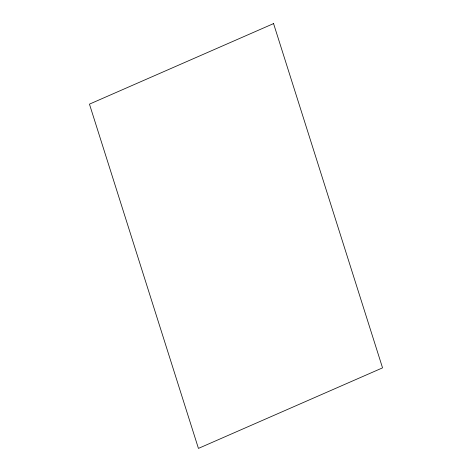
<?xml version="1.0" encoding="UTF-8"?>
<svg xmlns="http://www.w3.org/2000/svg" width="472" height="472" viewBox="0 0 472 472"><rect width="100%" height="100%" fill="white"/><g stroke="black" fill="none" stroke-linecap="round" stroke-linejoin="round"><path stroke-width="0.71" d="M273.565 23.6L89.456 104.141L198.435 448.4L382.544 367.859L273.565 23.6"/></g></svg>
